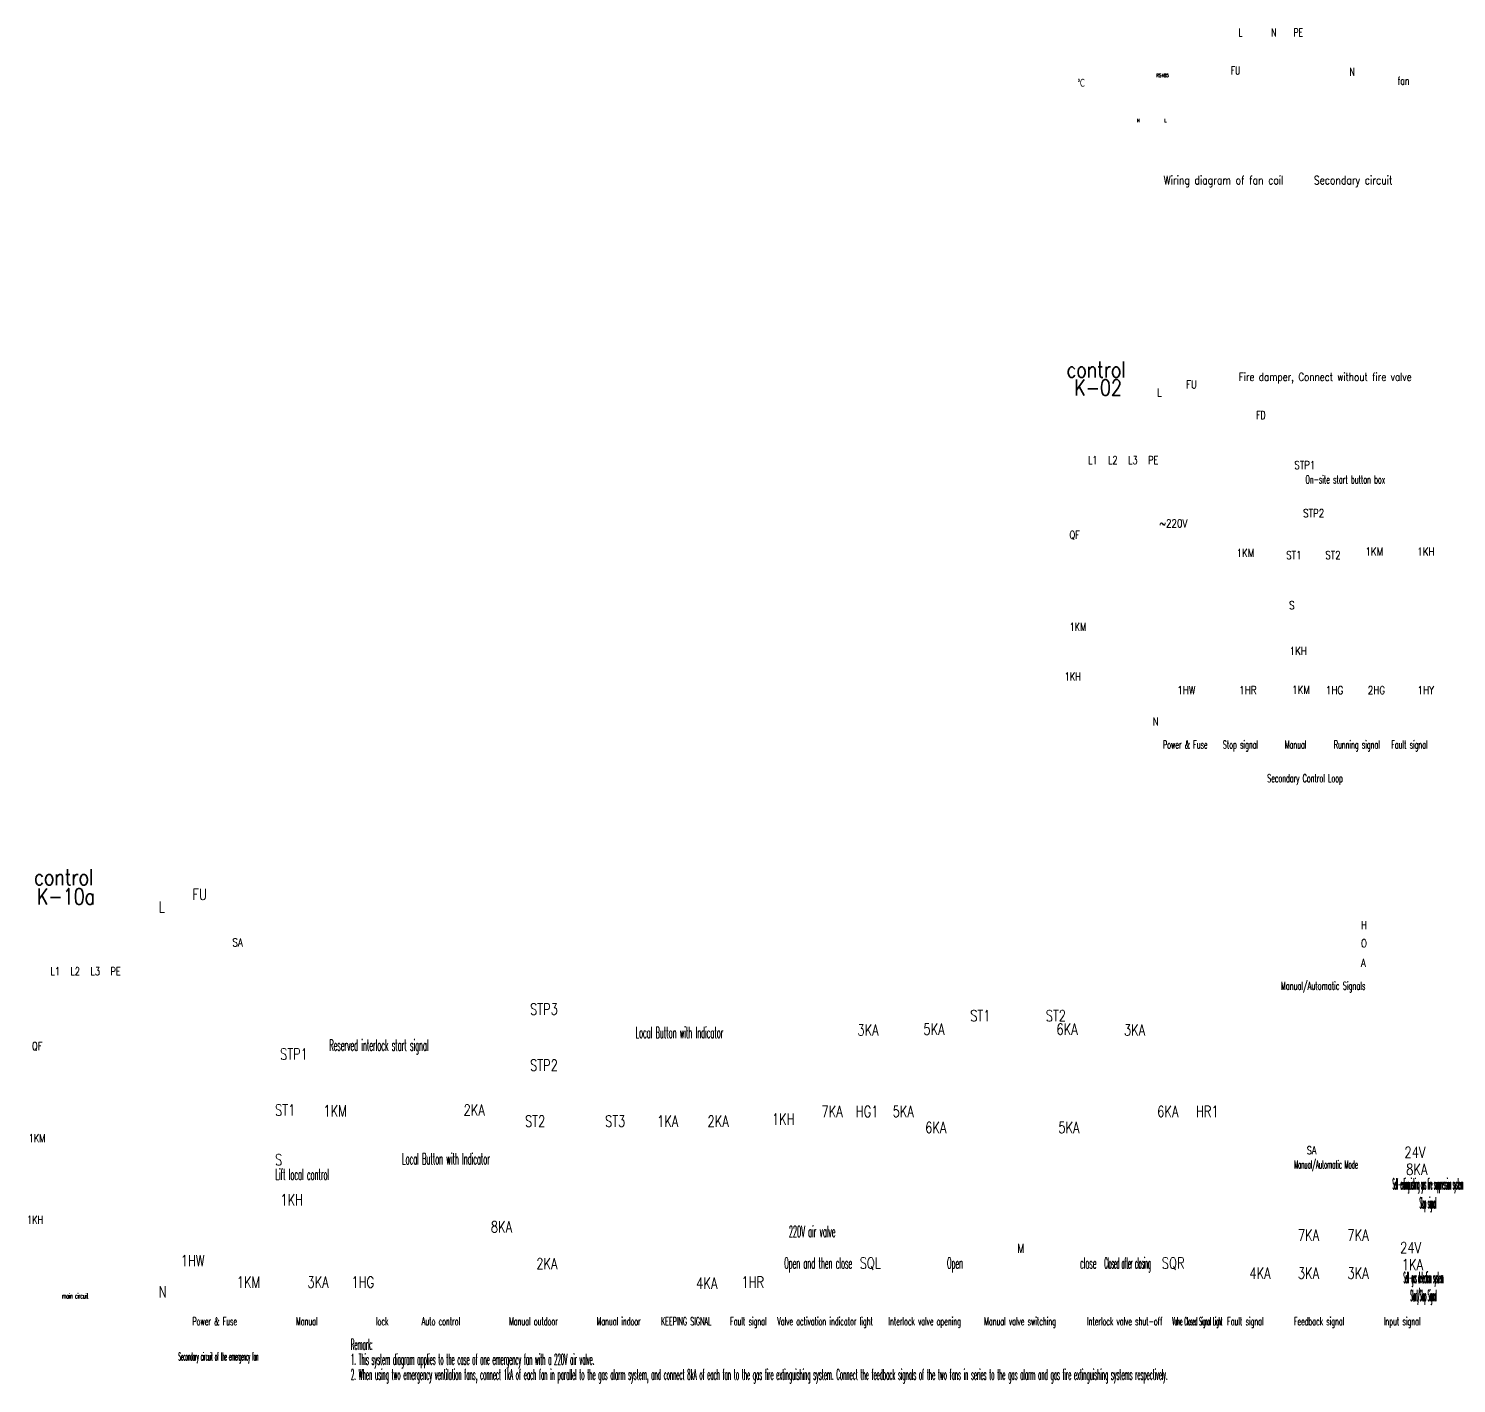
# Model space of a CAD drawing. Header units: inches. Extents: x 155818 to 1515405, y 4999 to 215277.
# Drawn here: x 310001 to 363514, y 4999 to 55788 of the extents above; entities that cross this region are included whole.
import ezdxf
from ezdxf.enums import TextEntityAlignment as Align

# ---------------------------------------------------------------- set-up
doc = ezdxf.new("R2010")
doc.units = ezdxf.units.IN
doc.header["$MEASUREMENT"] = 0
doc.layers.add('L_NOTE', color=7, linetype='Continuous')
doc.layers.add('xzb-English', color=7, linetype='Continuous')
doc.styles.add('_TEL_DIM', font='SIMPLEX', dxfattribs={"width": 0.8, "height": 3.5, "bigfont": 'HZTXT'})
doc.styles.add('HZTXT', font='ROMANS.shx', dxfattribs={"width": 0.7, "bigfont": 'HZTXT.shx'})

msp = doc.modelspace()

# ---------------------------------------------------------------- texts
at = {"style": '_TEL_DIM', "width": 0.7}
for s, height, p in [('L', 294, (355343, 55494)), ('N', 294, (356573, 55494)), ('PE', 293.7, (357412, 55494)), ('RS485', 125.9, (352266, 53970)), ('FU', 293.7, (355059, 54068)), ('N', 294, (359510, 54016)), ('℃', 294, (349301, 53609)), ('fan', 293.7, (361308, 53684))]:
    msp.add_text(s, height=height, dxfattribs=at).set_placement(p)
at = {"layer": 'L_NOTE', "style": 'HZTXT'}
for s, height, width, p in [('control', 600, 0.8, (348900, 42523)), ('K-02', 600, 0.8, (349188, 41849)), ('L1', 300, 0.75, (349708, 39372)), ('L2', 300, 0.75, (350458, 39372)), ('L3', 300, 0.75, (351208, 39372)), ('PE', 300, 0.75, (351958, 39372)), ('QF', 300, 0.75, (349014, 36567)), ('1KM', 300, 0.75, (349014, 33120)), ('1KH', 300, 0.75, (348828, 31256)), ('control', 600, 0.8, (310209, 23498)), ('K-10a', 600, 0.8, (310314, 22775)), ('L1', 300, 0.75, (310823, 20210)), ('L2', 300, 0.75, (311573, 20210)), ('L3', 300, 0.75, (312323, 20210)), ('PE', 300, 0.75, (313073, 20210)), ('QF', 300, 0.75, (310130, 17405)), ('1KM', 300, 0.75, (310005, 13957)), ('1KH', 300, 0.75, (309943, 10898))]:
    msp.add_text(s, height=height, dxfattribs=dict(at, width=width)).set_placement(p, align=Align.BOTTOM_LEFT)
for s, height, width, p in [('Fire damper, Connect without fire valve', 300, 0.8, (355358, 42580)), ('L', 300, 0.8, (352293, 41995)), ('FU', 300, 0.8, (353379, 42300)), ('FD', 300, 0.7, (356012, 41147)), ('STP1', 300, 0.8, (357439, 39274)), ('On-site start button box', 300, 0.5, (357858, 38737)), ('STP2', 300, 0.8, (357768, 37470)), ('~220V', 300, 0.8, (352383, 37090)), ('1KM', 300, 0.8, (355272, 35981)), ('ST1', 300, 0.8, (357134, 35900)), ('ST2', 300, 0.8, (358600, 35900)), ('1KM', 300, 0.8, (360102, 36030)), ('1KH', 300, 0.8, (362047, 36030)), ('S', 300, 0.8, (357244, 34019)), ('1KH', 300, 0.8, (357261, 32308)), ('1HW', 300, 0.8, (353054, 30837)), ('1HR', 300, 0.8, (355377, 30837)), ('1KM', 300, 0.8, (357355, 30850)), ('1HG', 300, 0.8, (358624, 30837)), ('2HG', 300, 0.8, (360192, 30837)), ('1HY', 300, 0.8, (362058, 30837)), ('N', 300, 0.8, (352128, 29658)), ('L', 420, 0.75, (314882, 22650)), ('FU', 420, 0.75, (316142, 23122)), ('H', 300, 0.8, (359934, 22031)), ('SA', 300, 0.8, (317642, 21381)), ('O', 300, 0.8, (359934, 21347)), ('A', 300, 0.8, (359934, 20618)), ('STP3', 420, 0.75, (328797, 18818)), ('Local Button with Indicator', 420, 0.35, (332752, 17941)), ('Reserved interlock start signal', 420, 0.35, (321272, 17471)), ('STP1', 420, 0.75, (319429, 17138)), ('STP2', 420, 0.75, (328797, 16718)), ('ST1', 420, 0.75, (319240, 15038)), ('1KM', 420, 0.75, (321051, 15007)), ('2KA', 420, 0.75, (326304, 15038)), ('ST2', 420, 0.75, (328608, 14618)), ('ST3', 420, 0.75, (331609, 14618)), ('1KA', 420, 0.75, (333556, 14618)), ('2KA', 420, 0.75, (335448, 14618)), ('1KH', 420, 0.75, (337860, 14697)), ('S', 420, 0.75, (319240, 13176)), ('Local Button with Indicator', 420, 0.35, (324003, 13209)), ('Lift local control', 420, 0.35, (319255, 12626)), ('8KA', 420, 0.75, (361632, 12816)), ('1KH', 420, 0.75, (319439, 11671)), ('7KA', 420, 0.75, (357572, 10349)), ('7KA', 420, 0.75, (359430, 10349)), ('1HW', 420, 0.75, (315705, 9391)), ('2KA', 420, 0.75, (329028, 9277)), ('1KA', 420, 0.75, (361468, 9242)), ('4KA', 420, 0.75, (355754, 8921)), ('3KA', 420, 0.75, (357572, 8921)), ('3KA', 420, 0.75, (359430, 8921)), ('N', 420, 0.75, (314882, 8227)), ('1KM', 420, 0.75, (317802, 8589)), ('3KA', 420, 0.75, (320451, 8589)), ('1HG', 420, 0.75, (322101, 8589)), ('4KA', 420, 0.75, (335023, 8546)), ('1HR', 420, 0.75, (336716, 8589))]:
    msp.add_text(s, height=height, dxfattribs=dict(at, width=width)).set_placement(p)
for s, height, width, p in [('Power & Fuse', 300, 0.5, (353351, 28794)), ('Stop signal', 300, 0.5, (355422, 28794)), ('Manual', 300, 0.5, (357487, 28794)), ('Running signal', 300, 0.5, (359782, 28794)), ('Fault signal', 300, 0.5, (361754, 28794)), ('Secondary Control Loop', 300, 0.5, (357840, 27537, 2)), ('Manual/Automatic Signals', 300, 0.6, (358519, 19759)), ('ST1', 420, 0.75, (345671, 18575)), ('ST2', 420, 0.75, (348504, 18575)), ('3KA', 420, 0.75, (341463, 18040)), ('5KA', 420, 0.75, (343936, 18066)), ('6KA', 420, 0.75, (348924, 18066)), ('3KA', 420, 0.75, (351450, 18040)), ('7KA', 420, 0.75, (340117, 14985)), ('HG1', 420, 0.75, (341429, 14985)), ('5KA', 420, 0.75, (342781, 14985)), ('6KA', 420, 0.75, (352698, 14985)), ('HR1', 420, 0.75, (354177, 14985)), ('6KA', 420, 0.75, (344003, 14383)), ('5KA', 420, 0.75, (348992, 14383)), ('Manual/Automatic Mode', 300, 0.4, (358627, 13057)), ('24V', 420, 0.75, (361960, 13451)), ('Self-extinguishing gas fire suppression system', 420, 0.16, (362445, 12270)), ('Stop signal', 420, 0.16, (362445, 11562)), ('8KA', 420, 0.75, (327726, 10660)), ('220V air valve', 420, 0.35, (339369, 10485)), ('M', 336, 0.75, (347184, 9895)), ('24V', 420, 0.75, (361796, 9877)), ('Open and then close', 420, 0.35, (339594, 9303)), ('SQL', 420, 0.75, (341546, 9303)), ('Open', 420, 0.35, (344723, 9303)), ('close', 420, 0.35, (349717, 9303)), ('Closed after closing', 420, 0.25, (351190, 9303)), ('SQR', 420, 0.75, (352898, 9303)), ('Self-gas detection system', 420, 0.16, (362281, 8763)), ('Start/Stop Signal', 420, 0.16, (362281, 8088)), ('Manual indoor', 300, 0.5, (332116, 7178)), ('Fault signal', 300, 0.5, (336977, 7178)), ('Valve activation indicator light', 300, 0.5, (339852, 7178)), ('Interlock valve opening', 300, 0.5, (343586, 7178)), ('Manual valve switching', 300, 0.5, (347160, 7178)), ('Valve Closed Signal Light', 300, 0.3, (353808, 7178)), ('Fault signal', 300, 0.5, (355603, 7178)), ('Feedback signal', 300, 0.5, (358368, 7178)), ('Input signal', 300, 0.5, (361481, 7178)), ('Power & Fuse', 300, 0.5, (316978, 7178)), ('Manual', 300, 0.5, (320428, 7178)), ('lock', 300, 0.5, (323256, 7178)), ('Auto control', 300, 0.5, (325456, 7178)), ('Manual outdoor', 300, 0.5, (328922, 7178)), ('KEEPING SIGNAL', 300, 0.5, (334648, 7178)), ('Interlock valve shut-off', 300, 0.5, (351081, 7178)), ('Secondary circuit of the emergency fan', 300, 0.3, (317119, 5861))]:
    msp.add_text(s, height=height, dxfattribs=dict(at, width=width)).set_placement(p, align=Align.CENTER)
at = {"layer": 'L_NOTE', "style": 'HZTXT', "width": 0.75}
msp.add_text('SA', height=300, rotation=0.0103, dxfattribs=at).set_placement((357905, 13499), align=Align.BOTTOM_LEFT)
at = {"layer": 'L_NOTE', "color": 0, "style": 'HZTXT', "width": 0.3}
for s, p in [('Remark:', (322080, 6261)), ('1. This system diagram applies to the case of one emergency fan with a 220V air valve.', (322080, 5703)), ('2. When using two emergency ventilation fans, connect 1kA of each fan in parallel to the gas alarm system, and connect 8kA of each fan to the gas fire extinguishing system. Connect the feedback signals of the two fans in series to the gas alarm and gas fire extinguishing systems respectively.', (322080, 5134))]:
    msp.add_text(s, height=405, dxfattribs=at).set_placement(p)
at = {"layer": 'xzb-English', "style": 'HZTXT', "width": 0.8}
msp.add_text('Wiring diagram of fan coil    Secondary circuit', height=314.72, dxfattribs=at).set_placement((352542, 49946))
at = {"layer": 'xzb-English', "style": 'HZTXT', "width": 0.5}
msp.add_text('main circuit', height=200, dxfattribs=at).set_placement((311258, 8119), align=Align.BOTTOM_LEFT)
at = {"layer": 'xzb-English', "char_height": 126, "width": 93.27, "attachment_point": 1, "line_spacing_factor": 0.6, "style": '_TEL_DIM'}
for s, insert in [('N', (351540, 52401)), ('L', (352570, 52401))]:
    msp.add_mtext(s, dxfattribs=dict(at, insert=insert))

doc.saveas('drawing.dxf')
